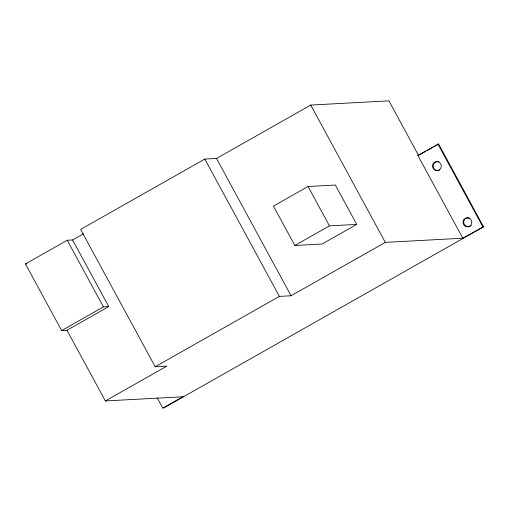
<?xml version="1.0" encoding="UTF-8"?>
<svg xmlns="http://www.w3.org/2000/svg" width="509" height="509" viewBox="0 0 509 509"><rect width="100%" height="100%" fill="white"/><g stroke="black" fill="none" stroke-linecap="round" stroke-linejoin="round"><path stroke-width="0.76" d="M417.838 155.417L438.599 144.009L483.55 226.804L462.789 238.212L417.838 155.417L418.525 155.379L388.927 100.858L310.738 105.064L216.51 158.445L204.828 159.069L80.626 229.419L155.188 366.741L166.869 366.111L105.363 400.952L66.984 330.271L61.634 330.557L25.45 263.923L67.245 240.248L72.596 239.962L83.476 233.796M308.079 186.498L273.46 206.107L294.838 245.484L322.102 244.015L356.72 224.405L335.342 185.028L308.079 186.498L329.457 225.875L356.72 224.405M61.634 330.557L103.429 306.889L108.78 306.596L72.596 239.962M66.984 330.271L108.78 306.596M419.193 155.003L425.887 151.211M427.223 150.454L433.242 147.044M434.584 146.287L438.599 144.009M294.838 245.484L329.457 225.875M155.188 366.741L279.384 296.391L291.065 295.761L385.3 242.386L462.789 238.212M182.852 396.778L162.785 408.142L157.116 397.707M163.478 408.11L483.55 226.804M25.45 263.923L27.028 263.834M105.363 400.952L183.545 396.74M437.905 144.047L482.856 226.842M310.738 105.064L385.3 242.386M216.51 158.445L291.065 295.761M204.828 159.069L279.384 296.391M67.245 240.248L103.429 306.889M439.744 170.006A4.498 4.396 86.9 0 1 433.235 166.57A4.498 4.396 86.9 0 1 438.809 161.741M469.19 226.632A4.498 4.396 86.9 0 1 463.718 222.185A4.498 4.396 86.9 0 1 469.323 217.941M471.181 225.506A4.498 4.396 86.9 0 1 470.259 226.206M433.14 163.783A4.498 4.396 86.9 0 0 436.843 170.604A4.498 4.396 86.9 0 0 440.756 163.923A4.498 4.396 86.9 0 0 433.14 163.783M463.654 219.983A4.498 4.396 86.9 0 0 467.357 226.804A4.498 4.396 86.9 0 0 471.27 220.123A4.498 4.396 86.9 0 0 463.654 219.983"/></g></svg>
